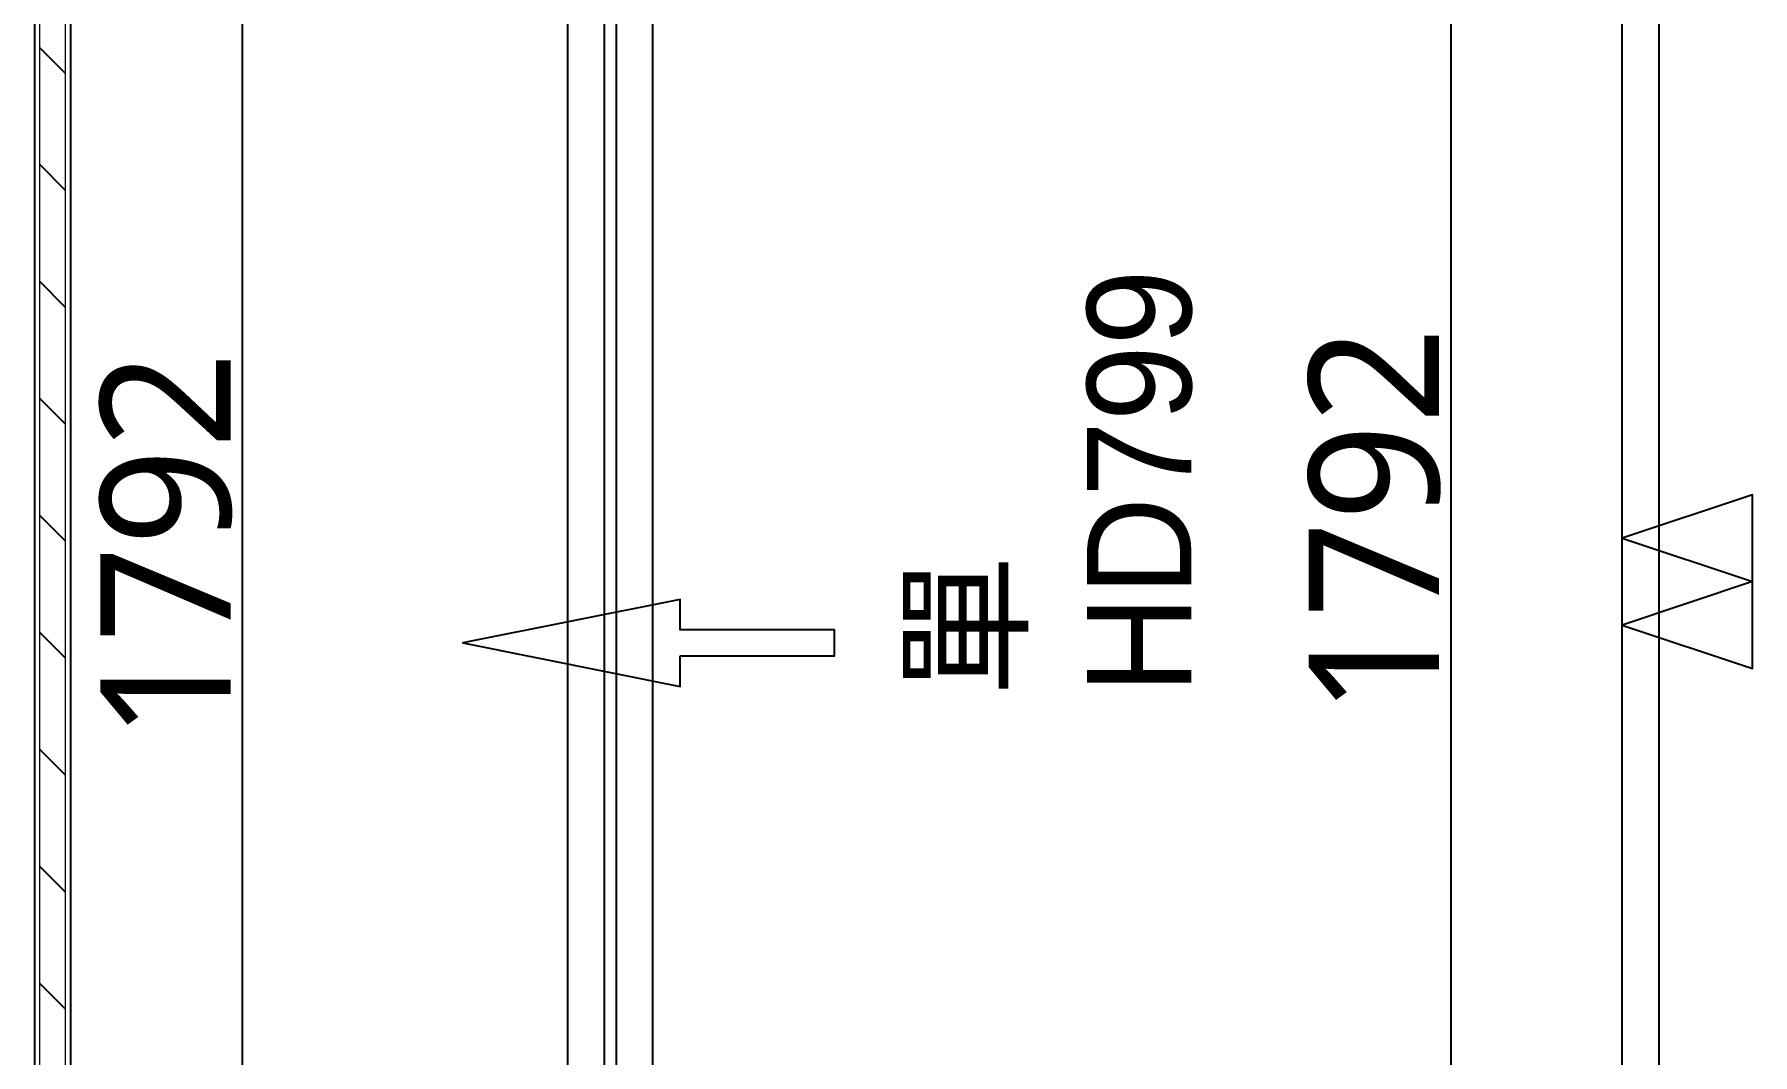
# Model space of a CAD drawing. Header units: millimetres. Extents: x 15382 to 37298, y 7351 to 31127.
# Drawn here: x 27691 to 29669, y 21889 to 23064 of the extents above; entities that cross this region are included whole.
import ezdxf

# ---------------------------------------------------------------- set-up
doc = ezdxf.new("R2010")
doc.units = ezdxf.units.MM
for name, color, linetype in [('03', 6, 'Continuous'), ('114', 6, 'Continuous'), ('544-1', 40, 'Continuous'), ('動線', 6, 'Continuous'), ('文字', 7, 'Continuous'), ('標註', 252, 'Continuous')]:
    doc.layers.add(name, color=color, linetype=linetype)
doc.layers.add('10', color=40, linetype='Continuous', lineweight=0)
doc.styles.get("Standard").update_dxf_attribs({"font": 'arial.ttf'})
doc.styles.add('新細明體', font='PMingLiU.ttf')
doc.styles.add('黑體', font='Microsoft JhengHei.ttf')
doc.dimstyles.new('ISO-25', dxfattribs={"dimtxt": 2.5, "dimasz": 2.5, "dimexe": 1.25, "dimexo": 0.625, "dimtad": 1, "dimtxsty": 'Standard', "dimcen": 2.5, "dimadec": 0, "dimazin": 0, "dimtfac": 1, "dimtmove": 0, "dimatfit": 3, "dimfxl": 1, "dimarcsym": 0})

# ---------------------------------------------------------------- blocks, each defined once
blk = doc.blocks.new('*D631')
at = {"layer": 'Defpoints', "color": 0, "transparency": 16777216}
for p in [(29321.9, 23350.6), (29554, 23350.6), (29554, 21558.6)]:
    blk.add_point(p, dxfattribs=at)
at = {"layer": '標註', "color": 0, "lineweight": -2, "transparency": 16777216}
for p, q in [((29544, 23350.6), (29311.9, 23350.6)), ((29321.9, 21658.6), (29321.9, 23250.6)), ((29544, 21558.6), (29311.9, 21558.6))]:
    blk.add_line(p, q, dxfattribs=at)
at = {"layer": '標註', "color": 0, "transparency": 16777216}
for points in [[(29305.2, 23250.6), (29338.6, 23250.6), (29321.9, 23350.6)], [(29305.2, 21658.6), (29338.6, 21658.6), (29321.9, 21558.6)]]:
    blk.add_solid(points, dxfattribs=at)
at = {"layer": '標註', "color": 251, "transparency": 16777216, "insert": (29234.1, 22503.6), "char_height": 150, "attachment_point": 5, "rotation": 90, "style": '黑體'}
blk.add_mtext('1792', dxfattribs=at)
blk = doc.blocks.new('*D615')
at = {"layer": 'Defpoints', "color": 0, "transparency": 16777216}
for p in [(27931, 23350.6), (28340.3, 23350.6), (28340.3, 21558.6)]:
    blk.add_point(p, dxfattribs=at)
at = {"layer": '標註', "color": 0, "lineweight": -2, "transparency": 16777216}
for p, q in [((28330.3, 23350.6), (27921, 23350.6)), ((27931, 21658.6), (27931, 23250.6)), ((28330.3, 21558.6), (27921, 21558.6))]:
    blk.add_line(p, q, dxfattribs=at)
at = {"layer": '標註', "color": 0, "transparency": 16777216}
for points in [[(27914.3, 23250.6), (27947.6, 23250.6), (27931, 23350.6)], [(27914.3, 21658.6), (27947.6, 21658.6), (27931, 21558.6)]]:
    blk.add_solid(points, dxfattribs=at)
at = {"layer": '標註', "color": 251, "transparency": 16777216, "insert": (27843.2, 22475.1), "char_height": 150, "attachment_point": 5, "rotation": 90, "style": '黑體'}
blk.add_mtext('1792', dxfattribs=at)

msp = doc.modelspace()

# ---------------------------------------------------------------- linework, layer by layer
at = {"layer": '03'}
for points in [[(27733.317, 21582.065), (27733.317, 23327.065), (27691.317, 23327.065), (27691.317, 21582.065)], [(28305.317, 21582.065), (28305.317, 23327.065), (28347.317, 23327.065), (28347.317, 21582.065)]]:
    msp.add_lwpolyline(points, close=True, dxfattribs=at)
at = {"layer": '10'}
for p, q in [((27697.317, 23323.565), (27697.317, 21583.565)), ((27727.317, 21583.565), (27727.317, 23323.565))]:
    msp.add_line(p, q, dxfattribs=at)
at = {"layer": '114'}
for points in [[(28403.049, 21582.065), (28403.049, 23327.065), (28361.049, 23327.065), (28361.049, 21582.065)], [(29519.049, 21582.065), (29519.049, 23327.065), (29561.049, 23327.065), (29561.049, 21582.065)]]:
    msp.add_lwpolyline(points, close=True, dxfattribs=at)
at = {"layer": '544-1', "linetype": 'Continuous'}
for p, q in [((27727.317, 23018.973), (27697.317, 23048.973)), ((27727.317, 22884.269), (27697.317, 22914.269)), ((27727.317, 22749.566), (27697.317, 22779.566)), ((27727.317, 22614.862), (27697.317, 22644.862)), ((27727.317, 22480.158), (27697.317, 22510.158)), ((27727.317, 22345.454), (27697.317, 22375.454)), ((27727.317, 22210.75), (27697.317, 22240.75)), ((27727.317, 22076.046), (27697.317, 22106.046)), ((27727.317, 21941.343), (27697.317, 21971.343))]:
    msp.add_line(p, q, dxfattribs=at)
at = {"layer": '動線', "lineweight": -3}
for points in [[(29519.049, 22483.673), (29669.049, 22433.673), (29669.049, 22533.673), (29519.049, 22483.673)], [(29519.049, 22383.673), (29669.049, 22333.673), (29669.049, 22433.673), (29519.049, 22383.673)], [(28434.557, 22348.11), (28612.193, 22348.11), (28612.193, 22378.11), (28434.557, 22378.11), (28434.557, 22413.11), (28184.557, 22363.11), (28434.557, 22313.11), (28434.557, 22348.11)]]:
    msp.add_lwpolyline(points, dxfattribs=at)

# ---------------------------------------------------------------- texts
at = {"layer": '文字', "color": 7, "style": '新細明體'}
msp.add_text('HD799', height=120, rotation=90, dxfattribs=at).set_placement((29022.86, 22304.459))
at = {"layer": '文字', "color": 8, "style": '新細明體'}
msp.add_text('單', height=120, rotation=90, dxfattribs=at).set_placement((28822.162, 22301.145))

# ---------------------------------------------------------------- dimensions: what is measured, and where the dimension line sits
at = {"layer": '標註', "color": 8}
for base, p1, p2, picture, middle in [((27930.974, 23350.565), (28340.317, 21558.565), (28340.317, 23350.565), '*D615', (27930.974, 22475.132)), ((29321.894, 23350.565), (29554.049, 21558.565), (29554.049, 23350.565), '*D631', (29321.894, 22503.627))]:
    dim = msp.add_linear_dim(base=base, p1=p1, p2=p2, angle=90, dimstyle='ISO-25', override={"dimscale": 100, "dimtxt": 1.5, "dimasz": 1, "dimexe": 0.1, "dimexo": 0.1, "dimgap": 0.1, "dimtxsty": '黑體', "dimclrt": 251}, dxfattribs=at)
    dim.commit()
    dim.dimension.update_dxf_attribs({"geometry": picture, "text_midpoint": middle, "dimtype": 160})

doc.saveas('drawing.dxf')
